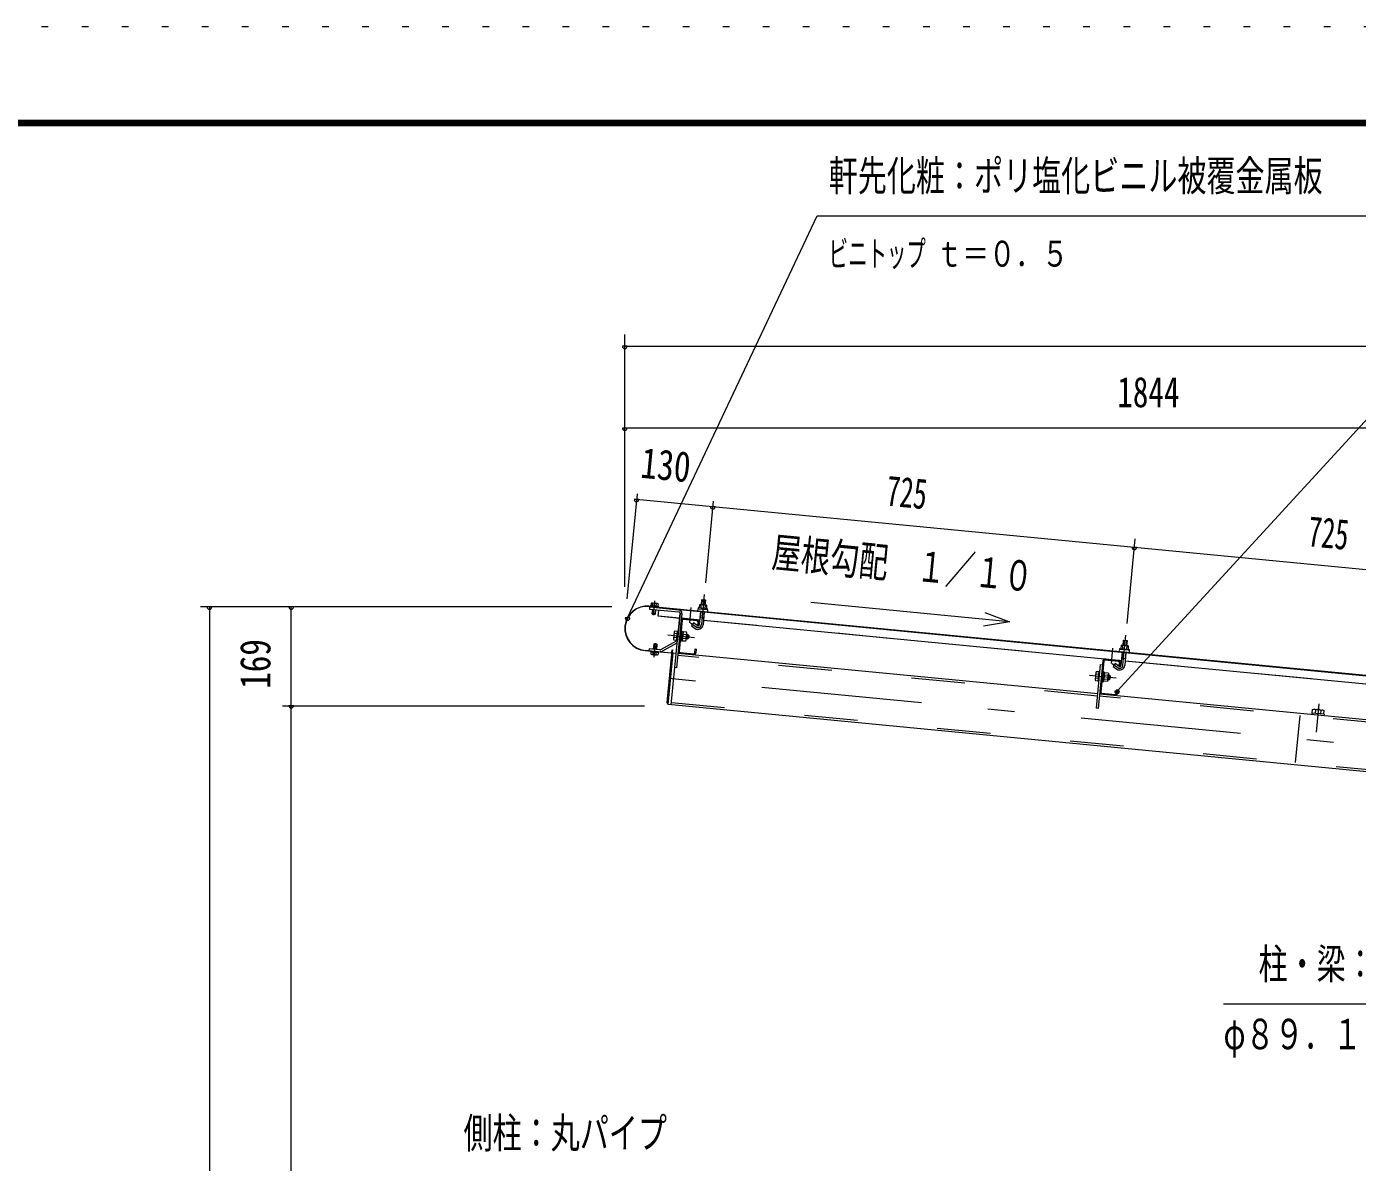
# Model space of a CAD drawing. Units: millimetres, scale not verified. Extents: x -34085 to 34091, y -14700 to 14700.
# Drawn here: x 13301 to 21273, y 7897 to 14700 of the extents above; entities that cross this region are included whole.
import ezdxf
from ezdxf.enums import TextEntityAlignment as Align

# ---------------------------------------------------------------- set-up
doc = ezdxf.new("R2010")
doc.units = ezdxf.units.MM
doc.header["$LTSCALE"] = 80
for name, pattern in [('USER2', [10, 4, -6]), ('USER3', [24, 12, -5, 2, -5]), ('USER4', [3, 0.5, -2.5])]:
    doc.linetypes.add(name, pattern=pattern)
for name, color, linetype, lineweight in [('0-6_2-02BOLD', 7, 'Continuous', 18), ('0-7_2-12HIDDEN', 3, 'USER2', 18), ('0-8_2-22CENTER', 3, 'USER3', 18), ('0-9_2-42THIN', 4, 'Continuous', 18), ('0-A_2-52DIM', 3, 'Continuous', 18), ('0-C_F-F1PAPER', 5, 'Continuous', 18), ('0-D_F-E_J_ADD', 5, 'USER4', 18)]:
    doc.layers.add(name, color=color, linetype=linetype, lineweight=lineweight)
doc.styles.add('ＭＳ ゴシック', font='')
doc.styles.get('ＭＳ ゴシック').set_extended_font_data('MS Gothic')

msp = doc.modelspace()

# ---------------------------------------------------------------- linework, layer by layer
at = {"layer": '0-6_2-02BOLD'}
for p, q in [((17052.43, 11232.83), (17053.6, 11245.02)), ((17072.55, 11230.92), (17073.72, 11243.09)), ((17347.23, 11267.53), (17368.13, 11265.51)), ((22524.53, 10698.56), (17031.48, 11227.48)), ((17051.33, 11225.57), (17050.85, 11220.5)), ((17068.3, 11182.1), (17070.7, 11207.34)), ((17071.76, 11218.49), (17072.24, 11223.55)), ((17089.17, 11216.82), (17089.67, 11221.87)), ((17089.49, 11220.14), (22524.35, 10696.82)), ((17162.83, 10637.81), (17215.64, 11186.36)), ((17215.63, 11186.35), (17200.16, 11025.66)), ((17332.93, 11119.12), (17340.34, 11195.98)), ((17341.53, 11217.31), (17343.24, 11235.15)), ((17361.24, 11193.97), (17353.84, 11117.1)), ((17365.87, 11232.98), (17364.15, 11215.13)), ((17209.49, 11122.43), (17220.63, 11121.36)), ((17228.49, 11144.52), (17210.51, 10957.77)), ((17335.48, 11145.47), (17223.99, 11156.2)), ((17316.82, 11141.63), (17234.6, 11149.55)), ((17284.05, 11111.27), (17306.27, 11095.42)), ((17321.86, 11135.52), (17319.58, 11111.83)), ((17357.62, 11156.39), (17336.72, 11158.41)), ((19861.29, 10902.25), (17356.38, 11143.45)), ((17196.87, 11020.71), (17098.76, 10968.13)), ((17104.05, 10958.25), (17198.56, 11008.91)), ((17195.8, 11038.64), (17179.06, 11040.25)), ((17181.58, 11066.4), (17198.31, 11064.79)), ((17224.26, 11042.07), (17231.9, 11048.36)), ((17232.57, 11055.33), (17224.93, 11049.04)), ((17250.86, 11033.34), (17230.64, 11035.29)), ((17233.16, 11061.43), (17253.37, 11059.49)), ((17260.17, 11031.58), (17262.84, 11059.44)), ((19873.05, 11024.31), (19893.95, 11022.31)), ((17163.42, 10947.2), (17005.95, 10962.35)), ((17006.12, 10964.1), (17163.6, 10948.93)), ((17053.54, 10952.13), (17052.38, 10939.96)), ((17072.49, 10938.04), (17073.66, 10950.22)), ((17167.41, 10952.08), (17168.92, 10967.76)), ((17203.86, 10947.16), (19718.54, 10705.03)), ((17215.54, 10951.66), (17297.77, 10943.75)), ((19858.75, 10875.9), (19866.15, 10952.77)), ((19867.34, 10974.1), (19869.06, 10991.95)), ((19887.06, 10950.75), (19879.66, 10873.89)), ((19891.69, 10989.77), (19889.96, 10971.92)), ((19735.31, 10879.21), (19746.45, 10878.15)), ((19754.31, 10901.3), (19736.32, 10714.56)), ((19842.64, 10898.41), (19760.42, 10906.34)), ((19809.86, 10868.06), (19832.09, 10852.21)), ((19845.39, 10868.62), (19847.68, 10892.31)), ((19883.44, 10913.18), (19862.54, 10915.19)), ((22387.11, 10659.04), (19882.2, 10900.24)), ((19721.61, 10795.43), (19704.88, 10797.04)), ((19707.4, 10823.19), (19724.13, 10821.58)), ((19753.6, 10835.43), (19748.02, 10835.97)), ((19748.12, 10778.65), (19755.09, 10777.98)), ((19750.07, 10798.85), (19757.72, 10805.15)), ((19758.38, 10812.12), (19750.74, 10805.82)), ((19776.67, 10790.13), (19756.45, 10792.07)), ((19758.97, 10818.22), (19779.19, 10816.28)), ((19785.98, 10788.37), (19779.02, 10789.04)), ((19781.7, 10816.9), (19788.66, 10816.23)), ((19729.68, 10703.95), (22244.35, 10461.82)), ((19741.37, 10708.45), (19823.58, 10700.54)), ((21002.57, 10588.42), (21004.62, 10609.66)), ((21021.72, 10608.01), (21019.67, 10586.77)), ((21053.87, 10583.48), (21055.91, 10604.72)), ((21073.35, 10581.6), (21072.68, 10574.63))]:
    msp.add_line(p, q, dxfattribs=at)
for points in [[(17080.9, 11244.18), (17046.75, 11247.44), (17043.54, 11245.98), (17042.38, 11233.79)], [(17080.9, 11244.18), (17083.77, 11242.14), (17082.62, 11229.96)], [(17344.27, 11236.83), (17347.23, 11267.53), (17349.14, 11269.1), (17366.55, 11267.43), (17368.13, 11265.51), (17365.17, 11234.81)], [(17031.65, 11229.22), (17194.35, 11213.55), (17194.18, 11211.81)], [(17210.42, 11205.14), (17033.44, 11222.18), (17032.36, 11211.03), (17209.34, 11193.99)], [(17049.79, 11209.35), (17047.39, 11184.09), (17050.55, 11180.28), (17064.48, 11178.95), (17068.3, 11182.1), (17047.39, 11184.09)], [(17212.69, 11155.7), (17084.48, 11168.04), (17088.1, 11205.66)], [(17226.78, 11185.29), (17195.47, 10860.06), (17184.33, 10861.14)], [(17375.46, 11214.05), (17377.18, 11231.89), (17374.32, 11233.93), (17335.13, 11237.71), (17331.92, 11236.25), (17330.2, 11218.41)], [(17199.77, 11021.57), (17194.2, 11022.11), (17199.91, 11081.33), (17205.48, 11080.8)], [(17318.46, 11112.52), (17296.24, 11128.37), (17284.05, 11111.27)], [(17319.58, 11111.83), (17325.15, 11111.29), (17327.44, 11134.98)], [(17057.8, 11000.95), (17061.61, 11004.1), (17075.55, 11002.77), (17078.7, 10998.96)], [(17199.57, 11077.87), (17182.84, 11079.48), (17180.01, 11075.51), (17175.78, 11031.62), (17177.8, 11027.18), (17194.54, 11025.57)], [(17216.5, 11019.96), (17222.07, 11019.42), (17227.78, 11078.64), (17222.2, 11079.18)], [(17227.54, 11076.21), (17234.51, 11075.53), (17229.28, 11021.19), (17222.31, 11021.86)], [(17229.38, 11022.21), (17249.6, 11020.26), (17252.43, 11024.23), (17256.66, 11068.13), (17254.64, 11072.56), (17234.41, 11074.51)], [(17255.88, 11060.12), (17262.84, 11059.44), (17267.58, 11053.72), (17265.89, 11036.3), (17260.17, 11031.58), (17253.2, 11032.25)], [(19870.09, 10993.61), (19873.05, 11024.31), (19874.96, 11025.89), (19892.37, 11024.22), (19893.95, 11022.31), (19890.99, 10991.6)], [(17094.78, 10967.33), (17030.59, 10973.51), (17029.51, 10962.35), (17093.71, 10956.18)], [(17083.72, 10949.26), (17082.55, 10937.08), (17079.33, 10935.61), (17045.2, 10938.87), (17042.32, 10940.92), (17043.48, 10953.1)], [(17075.87, 10969.15), (17078.7, 10998.96), (17057.8, 11000.95), (17054.95, 10971.16)], [(17175.29, 10949.91), (17163.84, 10940.47), (17135.96, 10650.95), (17145.41, 10639.49)], [(22469.47, 10126.85), (17145.41, 10639.49), (17175.29, 10949.91), (17192.71, 10948.23)], [(17168.92, 10967.76), (17170.66, 10967.6), (17169.16, 10951.92)], [(17303.88, 10948.78), (17306.16, 10972.47), (17311.74, 10971.94), (17309.45, 10948.25)], [(19901.28, 10970.84), (19903, 10988.68), (19900.13, 10990.72), (19860.94, 10994.5), (19857.74, 10993.04), (19856.02, 10975.19)], [(19748.73, 10901.83), (19721.29, 10616.86), (19710.14, 10617.93), (19735.3, 10879.22)], [(19844.28, 10869.31), (19822.06, 10885.15), (19809.86, 10868.06)], [(19853.25, 10891.77), (19850.97, 10868.08), (19845.39, 10868.62)], [(19725.39, 10834.65), (19708.65, 10836.27), (19705.83, 10832.3), (19701.6, 10788.4), (19703.62, 10783.97), (19720.35, 10782.35)], [(19725.59, 10778.35), (19720.02, 10778.89), (19725.72, 10838.12), (19731.3, 10837.58)], [(19753.6, 10835.43), (19747.89, 10776.21), (19742.31, 10776.74)], [(19755.09, 10777.98), (19760.33, 10832.32), (19753.35, 10832.99)], [(19782.47, 10824.91), (19778.24, 10781.02), (19775.41, 10777.05), (19755.2, 10779)], [(19760.23, 10831.3), (19780.46, 10829.35), (19782.47, 10824.91)], [(19829.7, 10705.57), (19831.97, 10729.26), (19837.55, 10728.72), (19835.27, 10705.03)], [(21004.62, 10609.66), (21010.37, 10612.28), (21067.86, 10606.74), (21073.01, 10603.07), (21070.97, 10581.84)], [(21073.35, 10581.6), (21000.19, 10588.65), (20999.52, 10581.68)]]:
    msp.add_lwpolyline(points, dxfattribs=at)
for points in [[(17084.28, 11229.8), (17083.74, 11224.23), (17040.18, 11228.38), (17040.72, 11233.95)], [(17324.97, 11218.91), (17324.43, 11213.34), (17380.17, 11207.96), (17380.71, 11213.53)], [(17085.9, 10954.68), (17085.38, 10949.1), (17041.82, 10953.26), (17042.35, 10958.83)], [(19850.78, 10975.7), (19906.53, 10970.32), (19905.99, 10964.75), (19850.24, 10970.13)], [(19791.71, 10793.08), (19793.39, 10810.51), (19788.66, 10816.23), (19785.98, 10788.37)]]:
    msp.add_lwpolyline(points, close=True, dxfattribs=at)
for centre, radius, start, end in [((17047.97, 11239.18), 8.11, 46.00594, 84.55217), ((17061, 11216.16), 29.79, 64.72084, 104.38129), ((17078.13, 11236.3), 8.11, 84.55217, 123.0836), ((17018.8, 11095.78), 134.05, 84.49997, 264.49997), ((17018.8, 11095.78), 132.3, 84.49997, 264.49997), ((17208.67, 11187.02), 7, 354.49998, 84.49997), ((17208.67, 11187.02), 18.2, 354.49998, 84.49997), ((17327.24, 11206.03), 7, 84.4998, 264.4998), ((17336.78, 11227.44), 10.06, 50.11574, 110.11574), ((17351.11, 11198.38), 37.62, 66.91203, 102.08795), ((17370.73, 11224.17), 10.06, 58.88425, 118.88425), ((17376.02, 11201.33), 7, 264.50061, 84.50061), ((17234.06, 11143.98), 11.2, 84.4973, 174.4973), ((17234.06, 11143.98), 5.6, 84.4973, 174.4973), ((17323.79, 11119.99), 30.18, 234.5, 354.5), ((17316.28, 11136.05), 5.6, 354.5092, 84.50122), ((17316.28, 11136.05), 11.2, 354.50143, 84.50122), ((17323.79, 11119.99), 9.19, 234.5, 354.5), ((17186.03, 11032.98), 10.07, 133.77223, 174.49905), ((17214.33, 11050.06), 36.61, 153.47365, 195.52446), ((17189.8, 11072.21), 10.07, 174.49905, 215.22588), ((17193.89, 11026.27), 6.3, 298.20261, 313.75566), ((17242.63, 11027.54), 10.07, 354.49905, 35.22588), ((17218.1, 11049.69), 36.61, 333.47365, 15.52446), ((17246.41, 11066.76), 10.07, 313.77223, 354.49905), ((17047.96, 10946.75), 8.11, 264.55217, 303.0836), ((17065.1, 10966.89), 29.79, 244.72084, 284.38129), ((17078.12, 10943.87), 8.11, 226.00594, 264.55217), ((17095.45, 10974.3), 18.2, 264.49997, 298.1879), ((17095.45, 10974.3), 7, 264.49997, 298.18448), ((17163.93, 10952.42), 5.25, 264.49997, 354.49997), ((17163.93, 10952.42), 3.5, 264.49997, 354.49997), ((17216.08, 10957.23), 11.2, 174.4973, 264.48845), ((17216.08, 10957.23), 5.6, 174.4973, 264.48845), ((17298.3, 10949.32), 11.2, 264.49953, 354.50208), ((17298.3, 10949.32), 5.6, 264.49953, 354.5092), ((19853.06, 10962.82), 7, 84.4998, 264.4998), ((19862.6, 10984.23), 10.06, 50.11574, 110.11574), ((19876.94, 10955.17), 37.62, 66.91203, 102.08795), ((19896.54, 10980.96), 10.06, 58.88425, 118.88425), ((19901.83, 10958.12), 7, 264.50061, 84.50061), ((19759.88, 10900.77), 11.2, 84.4973, 174.4973), ((19759.88, 10900.77), 5.6, 84.4973, 174.4973), ((19849.61, 10876.78), 30.18, 234.5, 354.5), ((19842.1, 10892.84), 5.6, 354.5092, 84.50122), ((19842.1, 10892.84), 11.2, 354.50143, 84.50122), ((19849.61, 10876.78), 9.19, 234.5, 354.5), ((19711.84, 10789.77), 10.07, 133.77223, 174.49905), ((19740.15, 10806.84), 36.61, 153.47365, 195.52446), ((19715.62, 10829), 10.07, 174.49905, 215.22588), ((19743.91, 10806.48), 36.61, 333.47365, 15.52446), ((19768.45, 10784.32), 10.07, 354.49905, 35.22588), ((19772.23, 10823.55), 10.07, 313.77223, 354.49905), ((19741.9, 10714.02), 11.2, 174.4973, 264.48845), ((19741.9, 10714.02), 5.6, 174.4973, 264.48845), ((19824.12, 10706.11), 11.2, 264.49953, 354.50208), ((19824.12, 10706.11), 5.6, 264.49953, 354.5092), ((21012.2, 10598.8), 13.24, 44.06885, 84.5), ((21034.49, 10561.5), 48.23, 63.6357, 105.3643), ((21063.49, 10593.86), 13.24, 84.5, 124.92831)]:
    msp.add_arc(centre, radius, start, end, dxfattribs=at)
at = {"layer": '0-7_2-12HIDDEN'}
for p, q in [((17212.85, 11157.44), (17084.65, 11169.78)), ((17224.15, 11157.94), (17335.64, 11147.2)), ((17356.54, 11145.19), (19861.45, 10903.99)), ((19717.12, 10690.39), (17202.45, 10932.53)), ((19882.36, 10901.98), (22387.27, 10660.79)), ((22242.93, 10447.18), (19728.27, 10689.32)), ((17164.23, 10652.44), (22470.88, 10141.48)), ((20903.13, 10292.43), (20930.21, 10573.58))]:
    msp.add_line(p, q, dxfattribs=at)
at = {"layer": '0-8_2-22CENTER'}
for p, q in [((17057.1, 11175.79), (17065.25, 11260.43)), ((17360.76, 11298.43), (17343.39, 11118.11)), ((17274.03, 11128.17), (17282.95, 11220.84)), ((17312.37, 11103.97), (17278.88, 11127.84)), ((17060.85, 10922.63), (17069, 11007.27)), ((17143.05, 11056.92), (17301.57, 11041.65)), ((19869.2, 10874.89), (19886.57, 11055.22)), ((19799.85, 10884.96), (19808.77, 10977.63)), ((19804.7, 10884.63), (19838.18, 10860.76)), ((22484.42, 10282.06), (17073.25, 10803.08)), ((19827.39, 10798.43), (19668.87, 10813.71)), ((21042.47, 10644.36), (21026.03, 10473.64))]:
    msp.add_line(p, q, dxfattribs=at)
for centre in [(17323.79, 11119.99), (19849.61, 10876.78)]:
    msp.add_arc(centre, 19.69, 234.5, 354.5, dxfattribs=at)
at = {"layer": '0-9_2-42THIN'}
for p, q in [((17349.14, 11269.1), (17346.01, 11236.66)), ((17363.44, 11234.98), (17366.56, 11267.43)), ((17049.92, 11181.05), (17052.59, 11209.08)), ((17053.65, 11220.23), (17054.13, 11225.3)), ((17067.91, 11207.61), (17065.24, 11179.58)), ((17069.46, 11223.82), (17068.98, 11218.76)), ((17338.46, 11158.23), (17342.08, 11195.81)), ((17336.09, 11151.9), (17338.46, 11158.23)), ((17060.85, 11003.48), (17057.75, 10970.9)), ((17073.07, 10969.42), (17076.18, 11002.01)), ((17263.99, 11034.73), (17253.53, 11035.74)), ((17255.54, 11056.64), (17266, 11055.63)), ((19874.96, 11025.89), (19871.83, 10993.45)), ((19889.25, 10991.77), (19892.37, 11024.21)), ((19789.8, 10791.51), (19779.35, 10792.52)), ((19781.36, 10813.42), (19791.81, 10812.41))]:
    msp.add_line(p, q, dxfattribs=at)
for points in [[(17359.5, 11194.14), (17355.88, 11156.56), (17357, 11149.89)], [(19861.91, 10908.69), (19864.28, 10915.02), (19867.9, 10952.6)], [(19885.31, 10950.92), (19881.7, 10913.35), (19882.81, 10906.68)]]:
    msp.add_lwpolyline(points, dxfattribs=at)
at = {"layer": '0-A_2-52DIM'}
for p, q in [((22446.34, 13565.9), (19833.41, 10718.92)), ((16884.85, 11345.24), (16884.85, 12855.45)), ((16898.85, 12785.45), (16870.85, 12785.45)), ((16884.85, 12785.45), (30947.83, 12785.45)), ((16898.85, 12295.45), (16870.85, 12295.45)), ((30947.83, 12295.45), (16884.85, 12295.45)), ((16958.17, 11901.27), (16897.66, 11272.78)), ((16968.96, 11867.92), (16940.96, 11867.92)), ((22462.98, 11337.56), (16954.96, 11867.92)), ((17414.56, 11857.32), (17367.46, 11368.11)), ((17425.35, 11823.97), (17397.35, 11823.97)), ((19893.27, 11124.9), (19942.2, 11633.02)), ((19951.17, 11580.76), (19923.17, 11580.76)), ((16807.97, 11224.4), (14343.85, 11224.4)), ((14410.35, 11224.4), (14382.35, 11224.4)), ((14396.35, 11224.4), (14396.35, -1652.1)), ((14900.35, 11224.4), (14872.35, 11224.4)), ((14886.35, -1652.1), (14886.35, 11224.4)), ((16915.58, 11158.64), (16887.58, 11158.64)), ((19188.89, 11135.89), (19033.55, 11109.89)), ((19847.41, 10718.92), (19819.41, 10718.92)), ((14833.85, 10632.9), (17003.7, 10632.9)), ((14900.35, 10632.9), (14872.35, 10632.9))]:
    msp.add_line(p, q, dxfattribs=at)
for points in [[(16901.58, 11158.64), (18036.34, 13565.9), (21676.34, 13565.9)], [(19041.37, 11191.05), (19188.89, 11135.89), (17999.48, 11250.42)], [(23218.41, 8167.82), (22431.44, 8845.48), (20471.45, 8845.48)]]:
    msp.add_lwpolyline(points, dxfattribs=at)
for centre in [(16884.85, 12785.45), (16884.85, 12295.45), (16954.96, 11867.92), (17411.35, 11823.97), (19937.17, 11580.76), (14396.35, 11224.4), (14886.35, 11224.4), (16901.58, 11158.64), (19833.41, 10718.92), (14886.35, 10632.9)]:
    msp.add_arc(centre, 14, 180, 0, dxfattribs=at)
at = {"layer": '0-C_F-F1PAPER'}
for points in [[(33391.46, -14000), (-6788.54, -14000), (-6788.54, 14140), (33391.46, 14140)], [(33387.96, -13996.5), (33387.96, 14136.5), (-6785.04, 14136.5), (-6785.04, -13996.5)], [(33384.46, -13993), (33384.46, 14133), (-6781.54, 14133), (-6781.54, -13993)], [(33380.96, -13989.5), (-6778.04, -13989.5), (-6778.04, 14129.5), (33380.96, 14129.5)], [(33377.46, -13986), (33377.46, 14126), (-6774.54, 14126), (-6774.54, -13986)], [(33373.96, -13982.5), (-6771.04, -13982.5), (-6771.04, 14122.5), (33373.96, 14122.5)], [(33370.46, -13979), (33370.46, 14119), (-6767.54, 14119), (-6767.54, -13979)], [(33366.96, -13975.5), (-6764.04, -13975.5), (-6764.04, 14115.5), (33366.96, 14115.5)], [(33363.46, -13972), (-6760.54, -13972), (-6760.54, 14112), (33363.46, 14112)], [(33359.96, -13968.5), (-6757.04, -13968.5), (-6757.04, 14108.5), (33359.96, 14108.5)], [(33356.46, -13965), (33356.46, 14105), (-6753.54, 14105), (-6753.54, -13965)]]:
    msp.add_lwpolyline(points, close=True, dxfattribs=at)
at = {"layer": '0-D_F-E_J_ADD'}
msp.add_lwpolyline([(34091.46, -14700), (-7488.54, -14700), (-7488.54, 14700), (34091.46, 14700)], close=True, dxfattribs=at)

# ---------------------------------------------------------------- texts
at = {"layer": '0-A_2-52DIM', "color": 7, "style": 'ＭＳ ゴシック'}
for s, height, width, p in [('軒先化粧：ポリ塩化ビニル被覆金属板', 182.3, 0.7, (18106.34, 13660.78)), ('ビニトップ ', 155, 0.55, (18106.34, 13215.9)), ('ｔ＝０．５', 155, 0.75, (18749.33, 13215.9)), ('1844', 182.3, 0.75, (19835.27, 12365.45)), ('柱・梁：丸パイプ', 182.3, 0.7, (20681.45, 8940.36)), ('φ８９．１×４．２', 182.3, 0.7, (20471.45, 8520.35)), ('側柱：丸パイプ', 182.3, 0.7, (15918.85, 7927.77))]:
    msp.add_text(s, height=height, dxfattribs=dict(at, width=width)).set_placement(p, align=Align.BOTTOM_LEFT)
for s, rotation, width, p in [('130', 354.5, 0.8, (16968.47, 11944.35)), ('725', 354.5, 0.65, (18440.13, 11777.65)), ('725', 354.501, 0.65, (20965.94, 11534.44)), ('屋根勾配\u3000１／１０', 354.5, 0.7, (17755.13, 11409.87)), ('169', 90, 0.8, (14816.35, 10733.95))]:
    msp.add_text(s, height=182.3, rotation=rotation, dxfattribs=dict(at, width=width)).set_placement(p, align=Align.BOTTOM_LEFT)

doc.saveas('drawing.dxf')
